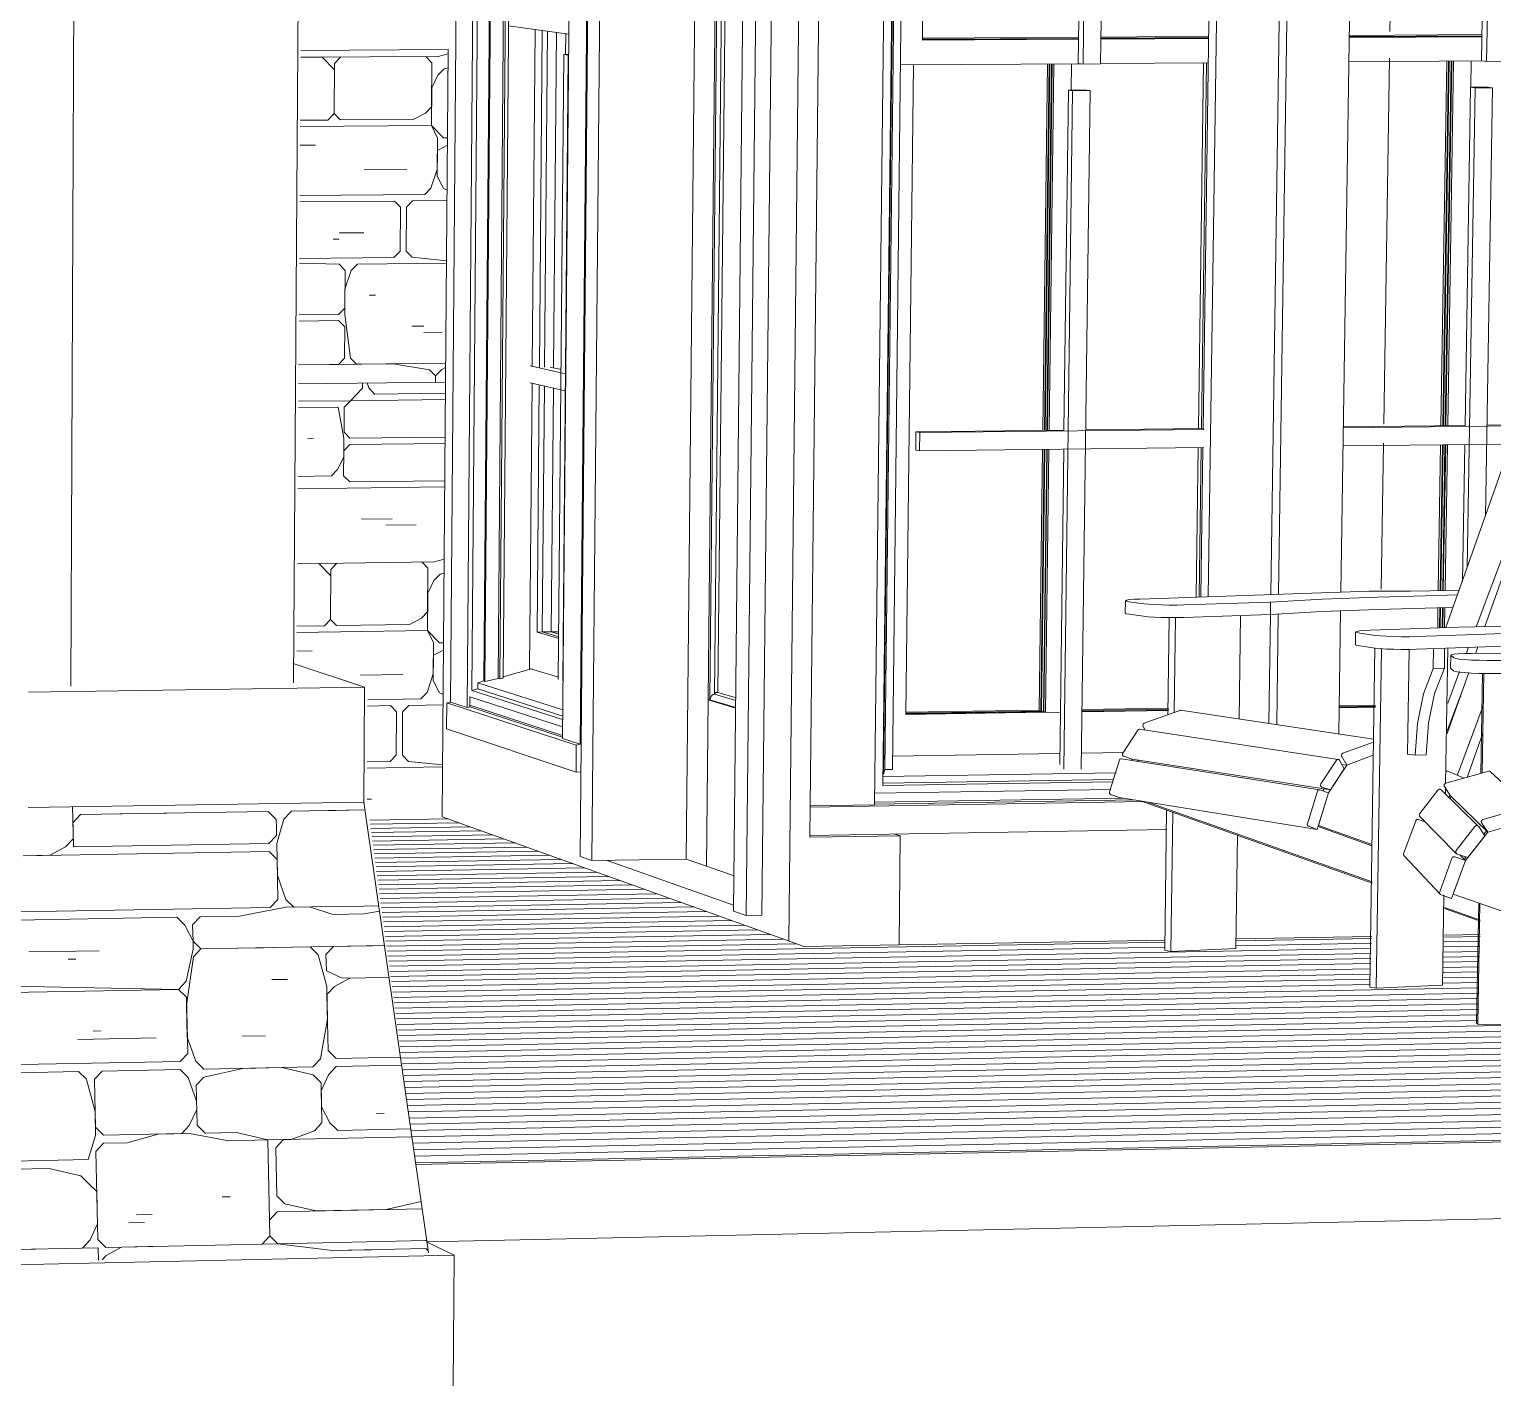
# Model space of a CAD drawing. Header units: inches. Extents: x 205 to 211, y -138 to -29.
# Drawn here: x 208.7882 to 208.9111, y -73.0977 to -72.9838 of the extents above; entities that cross this region are included whole.
import ezdxf

# ---------------------------------------------------------------- set-up
doc = ezdxf.new("R2010")
doc.units = ezdxf.units.IN
doc.header["$MEASUREMENT"] = 0
for name, color, linetype, lineweight in [('A-DOOR', 31, 'Continuous', 13), ('A-DOOR-FRAM', 31, 'Continuous', 9), ('A-FLOR', 192, 'Continuous', 13), ('A-FLOR-PATT', 8, 'Continuous', 13), ('A-GLAZ', 151, 'Continuous', 13), ('A-WALL', 113, 'Continuous', 13), ('A-WALL-PATT', 111, 'Continuous', 13), ('I-FURN', 30, 'Continuous', 9), ('L-SITE-WALL', 31, 'Continuous', 13), ('Q-CASE', 31, 'Continuous', 9), ('S-FNDN', 32, 'Continuous', 13)]:
    doc.layers.add(name, color=color, linetype=linetype, lineweight=lineweight)

# ---------------------------------------------------------------- blocks, each defined once
blk = doc.blocks.new('FP_105-160')
at = {"layer": 'A-WALL-PATT', "lineweight": 9}
for p, q in [((71.89906, -72.98613), (71.91059, -72.98606)), ((71.90086, -72.98612), (71.89906, -72.98613)), ((71.90188, -72.98717), (71.90086, -72.98612)), ((71.90188, -72.98664), (71.90185, -72.99086)), ((71.90188, -72.98664), (71.9024, -72.98611)), ((71.90956, -72.98606), (71.91007, -72.98659)), ((71.91007, -72.98659), (71.91004, -72.99028)), ((71.91059, -72.98606), (71.91143, -72.98583)), ((71.91142, -72.98702), (71.91109, -72.98711)), ((71.91057, -72.98764), (71.91006, -72.9887)), ((71.91109, -72.98711), (71.91057, -72.98764)), ((71.91006, -72.9887), (71.91003, -72.99186)), ((71.90953, -72.99081), (71.91004, -72.99028)), ((71.90133, -72.9914), (71.89902, -72.99141)), ((71.89902, -72.99194), (71.91003, -72.99186)), ((71.90185, -72.99086), (71.90133, -72.9914)), ((71.90185, -72.99086), (71.90236, -72.99139)), ((71.9085, -72.99134), (71.90236, -72.99139)), ((71.90953, -72.99081), (71.9085, -72.99134)), ((71.91003, -72.99186), (71.91104, -72.9929)), ((71.91003, -72.99186), (71.91053, -72.99291)), ((71.91053, -72.99291), (71.91051, -72.99554)), ((71.91104, -72.9929), (71.91137, -72.9929)), ((71.89901, -72.99352), (71.9003, -72.99351)), ((71.91053, -72.99396), (71.91051, -72.99607)), ((71.91137, -72.99352), (71.91053, -72.99396)), ((71.90438, -72.99559), (71.90796, -72.99556)), ((71.91051, -72.99554), (71.90999, -72.99712)), ((71.91051, -72.99607), (71.91101, -72.99711)), ((71.89898, -72.99774), (71.90947, -72.99765)), ((71.90999, -72.99712), (71.90947, -72.99765)), ((71.91101, -72.99711), (71.91134, -72.99728)), ((71.89898, -72.99827), (71.90692, -72.9982)), ((71.90692, -72.9982), (71.90742, -72.99872)), ((71.90742, -72.99872), (71.9074, -73.00241)), ((71.90793, -72.99872), (71.90791, -73.0024)), ((71.90845, -72.99819), (71.90793, -72.99872)), ((71.90845, -72.99819), (71.91133, -72.99816)), ((71.90178, -73.0014), (71.90229, -73.0014)), ((71.90229, -73.00087), (71.90434, -73.00086)), ((71.89894, -73.00301), (71.90688, -73.00294)), ((71.9074, -73.00241), (71.90688, -73.00294)), ((71.90791, -73.0024), (71.90841, -73.00292)), ((71.90841, -73.00292), (71.91129, -73.00323)), ((71.90227, -73.00351), (71.89894, -73.00341)), ((71.90227, -73.00351), (71.90278, -73.00403)), ((71.90276, -73.00718), (71.90278, -73.00403)), ((71.90329, -73.00402), (71.90277, -73.0056)), ((71.90329, -73.00402), (71.90381, -73.00349)), ((71.91129, -73.00342), (71.90381, -73.00349)), ((71.90277, -73.0056), (71.90276, -73.00771)), ((71.90481, -73.00611), (71.90532, -73.00611)), ((71.89891, -73.00775), (71.90224, -73.00771)), ((71.89891, -73.00775), (71.9002, -73.00773)), ((71.90276, -73.00718), (71.90224, -73.00771)), ((71.90276, -73.00771), (71.90324, -73.01138)), ((71.89891, -73.00827), (71.90224, -73.00824)), ((71.90224, -73.00824), (71.90275, -73.00876)), ((71.90273, -73.01139), (71.90275, -73.00876)), ((71.90837, -73.0087), (71.90939, -73.00869)), ((71.90939, -73.00922), (71.91092, -73.0092)), ((71.90273, -73.01139), (71.90222, -73.01192)), ((71.90324, -73.01138), (71.90375, -73.0119)), ((71.89888, -73.01195), (71.90681, -73.01187)), ((71.89888, -73.01195), (71.90222, -73.01192)), ((71.90375, -73.0119), (71.91122, -73.01182)), ((71.90681, -73.01187), (71.90987, -73.01236)), ((71.90987, -73.01236), (71.91038, -73.01288)), ((71.91089, -73.01235), (71.91038, -73.01288)), ((71.91089, -73.01235), (71.91122, -73.01218)), ((71.91038, -73.01288), (71.91037, -73.01341)), ((71.91038, -73.01288), (71.91037, -73.01341)), ((71.91037, -73.01341), (71.91037, -73.01341))]:
    blk.add_line(p, q, dxfattribs=at)
blk = doc.blocks.new('FP_106-160')
at = {"layer": 'A-WALL-PATT', "lineweight": 9}
for p, q in [((71.90425, -73.0139), (71.90322, -73.01496)), ((71.90425, -73.0139), (71.90425, -73.01347)), ((71.90462, -73.01347), (71.90476, -73.01389)), ((71.90476, -73.01389), (71.90526, -73.01441)), ((71.89886, -73.01501), (71.90322, -73.01496)), ((71.9027, -73.01549), (71.90322, -73.01496)), ((71.90322, -73.01496), (71.9112, -73.01487)), ((71.90526, -73.01441), (71.91121, -73.01434)), ((71.89886, -73.01553), (71.90219, -73.01549)), ((71.90219, -73.01549), (71.90268, -73.01811)), ((71.9027, -73.01549), (71.90269, -73.01759)), ((71.90269, -73.01759), (71.90319, -73.01811)), ((71.89962, -73.01815), (71.90013, -73.01814)), ((71.90268, -73.01811), (71.90267, -73.01969)), ((71.90268, -73.01916), (71.90319, -73.01863)), ((71.90319, -73.01811), (71.91118, -73.01801)), ((71.91117, -73.01854), (71.90319, -73.01863)), ((71.90267, -73.01969), (71.90215, -73.02074)), ((71.90268, -73.01916), (71.90266, -73.02126)), ((71.89882, -73.02131), (71.90164, -73.02127)), ((71.90215, -73.02074), (71.90164, -73.02127)), ((71.90317, -73.02178), (71.90266, -73.02126)), ((71.91114, -73.0222), (71.89881, -73.02235)), ((71.91115, -73.02168), (71.90317, -73.02178)), ((71.90417, -73.02491), (71.90672, -73.02488)), ((71.9062, -73.02541), (71.90875, -73.02538)), ((71.89877, -73.02865), (71.91026, -73.02849)), ((71.90057, -73.02862), (71.89877, -73.02865)), ((71.90158, -73.02966), (71.90057, -73.02862)), ((71.90158, -73.02913), (71.9021, -73.0286)), ((71.90924, -73.02851), (71.90974, -73.02902)), ((71.91026, -73.02849), (71.9111, -73.02827)), ((71.90158, -73.02913), (71.90155, -73.03332)), ((71.90974, -73.02902), (71.90971, -73.03268)), ((71.91076, -73.02953), (71.91024, -73.03006)), ((71.91109, -73.02945), (71.91076, -73.02953)), ((71.90973, -73.03112), (71.9097, -73.03425)), ((71.91024, -73.03006), (71.90973, -73.03112)), ((71.90155, -73.03332), (71.90104, -73.03385)), ((71.90155, -73.03332), (71.90206, -73.03384)), ((71.9092, -73.03321), (71.90818, -73.03375)), ((71.9092, -73.03321), (71.90971, -73.03268)), ((71.89873, -73.03441), (71.9097, -73.03425)), ((71.90104, -73.03385), (71.89874, -73.03388)), ((71.90818, -73.03375), (71.90206, -73.03384)), ((71.9097, -73.03425), (71.91071, -73.03528)), ((71.9097, -73.03425), (71.9102, -73.03529)), ((71.89872, -73.03598), (71.90001, -73.03596)), ((71.9102, -73.03529), (71.91018, -73.0379)), ((71.91104, -73.03589), (71.91019, -73.03633)), ((71.91071, -73.03528), (71.91104, -73.03528)), ((71.91019, -73.03633), (71.91018, -73.03842)), ((71.90407, -73.03799), (71.90764, -73.03794)), ((71.91018, -73.0379), (71.90966, -73.03947)), ((71.91018, -73.03842), (71.91068, -73.03946)), ((71.90966, -73.03947), (71.90915, -73.04)), ((71.91068, -73.03946), (71.91101, -73.03962)), ((71.90467, -73.04059), (71.9066, -73.04056)), ((71.90468, -73.04007), (71.90915, -73.04)), ((71.9066, -73.04056), (71.9071, -73.04108)), ((71.9071, -73.04108), (71.90708, -73.04473)), ((71.90761, -73.04107), (71.90759, -73.04472)), ((71.90813, -73.04054), (71.90761, -73.04107)), ((71.90813, -73.04054), (71.911, -73.0405)), ((71.90708, -73.04473), (71.90656, -73.04526)), ((71.90759, -73.04472), (71.90809, -73.04524)), ((71.90464, -73.04529), (71.90656, -73.04526)), ((71.91096, -73.04571), (71.90464, -73.04581)), ((71.90809, -73.04524), (71.91096, -73.04552)), ((71.90462, -73.04842), (71.90501, -73.04841))]:
    blk.add_line(p, q, dxfattribs=at)
blk = doc.blocks.new('FP_115-160')
at = {"layer": 'A-WALL-PATT', "lineweight": 9}
for p, q in [((71.87994, -73.05107), (71.8799, -73.04904)), ((71.89632, -73.04945), (71.88057, -73.04971)), ((71.88121, -73.04902), (71.88121, -73.04902)), ((71.8878, -73.04959), (71.88386, -73.04965)), ((71.89699, -73.05011), (71.89632, -73.04945)), ((71.89829, -73.04942), (71.89765, -73.0501)), ((71.90444, -73.04932), (71.89829, -73.04942)), ((71.90417, -73.04932), (71.9009, -73.04938)), ((71.87993, -73.05039), (71.88057, -73.04971)), ((71.87993, -73.05039), (71.87994, -73.05107)), ((71.89701, -73.05078), (71.89699, -73.05011)), ((71.89701, -73.05078), (71.89702, -73.05146)), ((71.89704, -73.05213), (71.89765, -73.0501)), ((71.87996, -73.05174), (71.87931, -73.05242)), ((71.87997, -73.05241), (71.87994, -73.05107)), ((71.87994, -73.05107), (71.87996, -73.05174)), ((71.89638, -73.05214), (71.87997, -73.05241)), ((71.89702, -73.05146), (71.89638, -73.05214)), ((71.8971, -73.05482), (71.89704, -73.05213)), ((71.8964, -73.05281), (71.87576, -73.05316)), ((71.87801, -73.05312), (71.87576, -73.05316)), ((71.87931, -73.05242), (71.87801, -73.05312)), ((71.89707, -73.05347), (71.8964, -73.05281)), ((71.89714, -73.05683), (71.89707, -73.05347)), ((71.8978, -73.05682), (71.8971, -73.05482)), ((71.89714, -73.05683), (71.8965, -73.05751)), ((71.89847, -73.05748), (71.8978, -73.05682)), ((71.8965, -73.05751), (71.8753, -73.05788)), ((71.88998, -73.05897), (71.89062, -73.05829)), ((71.89062, -73.05829), (71.8939, -73.05823)), ((71.8939, -73.05823), (71.89781, -73.05749)), ((71.89781, -73.05749), (71.90435, -73.05738)), ((71.89978, -73.05746), (71.89847, -73.05748)), ((71.90175, -73.05809), (71.89978, -73.05746)), ((71.90437, -73.05805), (71.90175, -73.05809)), ((71.9056, -73.05736), (71.90435, -73.05738)), ((71.90566, -73.0578), (71.90437, -73.05805)), ((71.88865, -73.05832), (71.87523, -73.05856)), ((71.87616, -73.05854), (71.87523, -73.05856)), ((71.88932, -73.05899), (71.88865, -73.05832)), ((71.89001, -73.06032), (71.88932, -73.05899)), ((71.88999, -73.05965), (71.88998, -73.05897)), ((71.88999, -73.05965), (71.89001, -73.06032)), ((71.89001, -73.06032), (71.89068, -73.06098)), ((71.89003, -73.06099), (71.89001, -73.06032)), ((71.89068, -73.06098), (71.90608, -73.0607)), ((71.90181, -73.06078), (71.90608, -73.0607)), ((71.90508, -73.06072), (71.90312, -73.06076)), ((71.88214, -73.06113), (71.87622, -73.06124)), ((71.88018, -73.06184), (71.87953, -73.06185)), ((71.88943, -73.0637), (71.89003, -73.06099)), ((71.88947, -73.06571), (71.89004, -73.06166)), ((71.89068, -73.06098), (71.89004, -73.06166)), ((71.89985, -73.06082), (71.89068, -73.06098)), ((71.89592, -73.06089), (71.89396, -73.06092)), ((71.90052, -73.06148), (71.89985, -73.06082)), ((71.90124, -73.06415), (71.90052, -73.06148)), ((71.90117, -73.06146), (71.90181, -73.06078)), ((71.90121, -73.06281), (71.90117, -73.06146)), ((71.90253, -73.06345), (71.90121, -73.06281)), ((71.88879, -73.06438), (71.87463, -73.06464)), ((71.87468, -73.06412), (71.88879, -73.06438)), ((71.88943, -73.06369), (71.88879, -73.06438)), ((71.88879, -73.06438), (71.88946, -73.06504)), ((71.89795, -73.06354), (71.89664, -73.06356)), ((71.9013, -73.06684), (71.90124, -73.06415)), ((71.90125, -73.06482), (71.90189, -73.06414)), ((71.90318, -73.06344), (71.90189, -73.06414)), ((71.90646, -73.06338), (71.90253, -73.06345)), ((71.90579, -73.06339), (71.90318, -73.06344)), ((71.88946, -73.06504), (71.88957, -73.06975)), ((71.90136, -73.06952), (71.90125, -73.06482)), ((71.88953, -73.0684), (71.88947, -73.06571)), ((71.90072, -73.07021), (71.9013, -73.06684)), ((71.88229, -73.06787), (71.88164, -73.06788)), ((71.88691, -73.06845), (71.88033, -73.06858)), ((71.89024, -73.07041), (71.88953, -73.0684)), ((71.89609, -73.06828), (71.89413, -73.06832)), ((71.88892, -73.07043), (71.87403, -73.07072)), ((71.88957, -73.06975), (71.88892, -73.07043)), ((71.89091, -73.07107), (71.89024, -73.07041)), ((71.90072, -73.07021), (71.90008, -73.07089)), ((71.90203, -73.07018), (71.90136, -73.06952)), ((71.90742, -73.07008), (71.90203, -73.07018)), ((71.8804, -73.07127), (71.87396, -73.0714)), ((71.8804, -73.07127), (71.88107, -73.07193)), ((71.88237, -73.07124), (71.88173, -73.07192)), ((71.88894, -73.07111), (71.88237, -73.07124)), ((71.88961, -73.07177), (71.88894, -73.07111)), ((71.89031, -73.07377), (71.88961, -73.07177)), ((71.89092, -73.07174), (71.89028, -73.07243)), ((71.89091, -73.07107), (71.90008, -73.07089)), ((71.89419, -73.07101), (71.89092, -73.07174)), ((71.89746, -73.07094), (71.89419, -73.07101)), ((71.90009, -73.07156), (71.89746, -73.07094)), ((71.90076, -73.07222), (71.90009, -73.07156)), ((71.90078, -73.07289), (71.9014, -73.07154)), ((71.9014, -73.07154), (71.90204, -73.07085)), ((71.90752, -73.07075), (71.90204, -73.07085)), ((71.88179, -73.07462), (71.88107, -73.07194)), ((71.88173, -73.07192), (71.88182, -73.07596)), ((71.89028, -73.07243), (71.89036, -73.07579)), ((71.90084, -73.07558), (71.90076, -73.07222)), ((71.90081, -73.07424), (71.90078, -73.07289)), ((71.89033, -73.07445), (71.89031, -73.07377)), ((71.90149, -73.07557), (71.90081, -73.07424)), ((71.88183, -73.07664), (71.88179, -73.07462)), ((71.8897, -73.0758), (71.89033, -73.07445)), ((71.90605, -73.0748), (71.9054, -73.07482)), ((71.88122, -73.07867), (71.88183, -73.07664)), ((71.88249, -73.07662), (71.88182, -73.07596)), ((71.88249, -73.07662), (71.88906, -73.07649)), ((71.88709, -73.07653), (71.88448, -73.07726)), ((71.88972, -73.07648), (71.88709, -73.07653)), ((71.8897, -73.0758), (71.88906, -73.07649)), ((71.89301, -73.07708), (71.88972, -73.07648)), ((71.89103, -73.07645), (71.89036, -73.07579)), ((71.89103, -73.07645), (71.89365, -73.0764)), ((71.89365, -73.0764), (71.89629, -73.07702)), ((71.89825, -73.07698), (71.9002, -73.07626)), ((71.90084, -73.07558), (71.9002, -73.07626)), ((71.90216, -73.07622), (71.90149, -73.07557)), ((71.90829, -73.0761), (71.90216, -73.07622)), ((71.87525, -73.07677), (71.87343, -73.07681)), ((71.8825, -73.0773), (71.88186, -73.07798)), ((71.88448, -73.07726), (71.8825, -73.0773)), ((71.89629, -73.07702), (71.89301, -73.07708)), ((71.89629, -73.07702), (71.89825, -73.07698)), ((71.89647, -73.08508), (71.89629, -73.07702)), ((71.8976, -73.07699), (71.89696, -73.07767)), ((71.89696, -73.07767), (71.89705, -73.08171)), ((71.90838, -73.07677), (71.8976, -73.07699)), ((71.89825, -73.07698), (71.8976, -73.07699)), ((71.88122, -73.07867), (71.87323, -73.07884)), ((71.88203, -73.08539), (71.88186, -73.07798)), ((71.87316, -73.07951), (71.87794, -73.07941)), ((71.87794, -73.07941), (71.88059, -73.08003)), ((71.88126, -73.08069), (71.88059, -73.08003)), ((71.88194, -73.08135), (71.88126, -73.08069)), ((71.88197, -73.0827), (71.88194, -73.08135)), ((71.89312, -73.08179), (71.89246, -73.0818)), ((71.89772, -73.08237), (71.89705, -73.08171)), ((71.90925, -73.08279), (71.89708, -73.08305)), ((71.90035, -73.08298), (71.89772, -73.08237)), ((71.90623, -73.08286), (71.90035, -73.08298)), ((71.90916, -73.08219), (71.90623, -73.08286)), ((71.88137, -73.08541), (71.882, -73.08405)), ((71.88594, -73.08396), (71.88463, -73.08399)), ((71.88658, -73.08327), (71.88527, -73.0833)), ((71.89644, -73.08374), (71.89708, -73.08305)), ((71.89644, -73.08374), (71.89647, -73.08508)), ((71.89647, -73.08508), (71.89583, -73.08577)), ((71.89714, -73.08574), (71.89647, -73.08508)), ((71.87678, -73.08618), (71.87249, -73.08628)), ((71.87252, -73.08598), (71.87282, -73.08627)), ((71.87282, -73.08627), (71.88204, -73.08607)), ((71.88137, -73.08541), (71.88073, -73.0861)), ((71.8827, -73.08605), (71.88203, -73.08539)), ((71.88204, -73.08607), (71.88207, -73.0871)), ((71.8827, -73.08605), (71.89583, -73.08577)), ((71.88402, -73.08602), (71.88272, -73.08673)), ((71.8873, -73.08595), (71.88402, -73.08602)), ((71.89714, -73.08574), (71.89583, -73.08577)), ((71.89714, -73.08574), (71.90956, -73.08547)), ((71.90173, -73.08631), (71.89714, -73.08574)), ((71.90173, -73.08631), (71.90696, -73.0862)), ((71.905, -73.08624), (71.90173, -73.08631)), ((71.90957, -73.08614), (71.90696, -73.0862)), ((71.90962, -73.0854), (71.90956, -73.08547)), ((71.90975, -73.08632), (71.90957, -73.08614)), ((71.88238, -73.08709), (71.88272, -73.08673))]:
    blk.add_line(p, q, dxfattribs=at)
blk = doc.blocks.new('FP_119-160')
at = {"layer": 'A-FLOR-PATT', "lineweight": 9}
for p, q in [((71.90485, -73.05018), (71.91144, -73.05007)), ((71.9049, -73.05052), (71.91236, -73.0504)), ((71.90494, -73.05087), (71.91329, -73.05073)), ((71.90499, -73.05122), (71.91422, -73.05107)), ((71.90504, -73.05157), (71.91516, -73.0514)), ((71.90509, -73.05193), (71.91611, -73.05174)), ((71.90513, -73.05228), (71.91706, -73.05208)), ((71.90518, -73.05264), (71.91801, -73.05243)), ((71.90523, -73.053), (71.91897, -73.05277)), ((71.90528, -73.05337), (71.91994, -73.05312)), ((71.90533, -73.05373), (71.92092, -73.05347)), ((71.90538, -73.0541), (71.9219, -73.05382)), ((71.90543, -73.05447), (71.92288, -73.05417)), ((71.90548, -73.05484), (71.92387, -73.05453)), ((71.90553, -73.05522), (71.92487, -73.05489)), ((71.90558, -73.0556), (71.92588, -73.05525)), ((71.90563, -73.05598), (71.92689, -73.05561)), ((71.90568, -73.05636), (71.92791, -73.05598)), ((71.90573, -73.05675), (71.92893, -73.05635)), ((71.90578, -73.05714), (71.92997, -73.05672)), ((71.90584, -73.05753), (71.931, -73.05709)), ((71.90589, -73.05792), (71.93205, -73.05746)), ((71.90594, -73.05832), (71.9331, -73.05784)), ((71.906, -73.05872), (71.93416, -73.05822)), ((71.90605, -73.05912), (71.93523, -73.0586)), ((71.9061, -73.05952), (71.9363, -73.05899)), ((71.90616, -73.05993), (71.93738, -73.05937)), ((71.90621, -73.06034), (71.93847, -73.05976)), ((71.90627, -73.06076), (71.93956, -73.06016)), ((71.90633, -73.06117), (71.94066, -73.06055)), ((71.90638, -73.06159), (71.97163, -73.06041)), ((71.97759, -73.06072), (71.98895, -73.06051)), ((71.9776, -73.0603), (71.98897, -73.0601)), ((71.99506, -73.0604), (71.99806, -73.06035)), ((71.99508, -73.05999), (71.99808, -73.05993)), ((71.90644, -73.06201), (71.97162, -73.06083)), ((71.9065, -73.06244), (71.98894, -73.06094)), ((71.90655, -73.06287), (71.98893, -73.06136)), ((71.90661, -73.0633), (71.98891, -73.06179)), ((71.99502, -73.06167), (71.99802, -73.06162)), ((71.99503, -73.06125), (71.99803, -73.06119)), ((71.99505, -73.06082), (71.99805, -73.06077)), ((71.90667, -73.06373), (71.9889, -73.06222)), ((71.90673, -73.06417), (71.98888, -73.06265)), ((71.90679, -73.06461), (71.98887, -73.06309)), ((71.99497, -73.06297), (71.99797, -73.06292)), ((71.99499, -73.06254), (71.99799, -73.06248)), ((71.995, -73.0621), (71.998, -73.06205)), ((71.90685, -73.06505), (71.98885, -73.06353)), ((71.90691, -73.0655), (71.98884, -73.06397)), ((71.90697, -73.06595), (71.99792, -73.06424)), ((71.99494, -73.06385), (71.99794, -73.0638)), ((71.99496, -73.06341), (71.99795, -73.06336)), ((71.90703, -73.0664), (71.99791, -73.06469)), ((71.90709, -73.06686), (71.99789, -73.06514)), ((71.90715, -73.06732), (71.99787, -73.0656)), ((71.90721, -73.06779), (71.99786, -73.06606)), ((71.90728, -73.06825), (71.99784, -73.06652)), ((71.90734, -73.06872), (71.99782, -73.06699)), ((71.9074, -73.0692), (72.00125, -73.06739)), ((71.90747, -73.06967), (72.00123, -73.06786)), ((71.90753, -73.07016), (72.00121, -73.06834)), ((71.9076, -73.07064), (72.0012, -73.06882)), ((71.90766, -73.07113), (72.00118, -73.0693)), ((71.90773, -73.07162), (72.00116, -73.06979)), ((71.90779, -73.07212), (72.00114, -73.07028)), ((71.90793, -73.07312), (72.03667, -73.07057)), ((71.90786, -73.07262), (72.00112, -73.07077)), ((71.908, -73.07363), (72.03801, -73.07104)), ((71.90806, -73.07414), (72.06425, -73.07102)), ((71.90813, -73.07466), (72.06591, -73.07149)), ((71.9082, -73.07518), (72.06758, -73.07196)), ((71.90827, -73.0757), (72.06926, -73.07244)), ((71.90834, -73.07623), (72.07096, -73.07292)), ((71.90842, -73.07676), (72.07267, -73.07341)), ((71.90849, -73.0773), (72.07439, -73.0739)), ((71.90856, -73.07784), (72.07613, -73.07439)), ((71.90863, -73.07838), (72.07787, -73.07489)), ((71.90871, -73.07893), (72.07964, -73.07539))]:
    blk.add_line(p, q, dxfattribs=at)

msp = doc.modelspace()

# ---------------------------------------------------------------- linework, layer by layer
at = {"layer": 'A-DOOR', "lineweight": 9}
for p, q in [((208.84449, -72.93611), (208.84333, -73.05344)), ((208.84504, -73.05403), (208.84623, -72.93612)), ((208.84606, -72.96573), (208.84531, -73.04006)), ((208.84645, -72.96623), (208.84571, -73.0396)), ((208.846, -73.03945), (208.84674, -72.9664)), ((208.84543, -73.03978), (208.84531, -73.04006)), ((208.84574, -73.03954), (208.84571, -73.0396)), ((208.84571, -73.0396), (208.84751, -73.04014)), ((208.846, -73.03945), (208.84585, -73.03946)), ((208.84752, -73.0399), (208.846, -73.03945)), ((208.84518, -73.04006), (208.84504, -73.05403)), ((208.8475, -73.04076), (208.84518, -73.04006)), ((208.84518, -73.04006), (208.84531, -73.04006)), ((208.84531, -73.04006), (208.8475, -73.04072)), ((208.84333, -73.05344), (208.84504, -73.05403)), ((208.84504, -73.05403), (208.84736, -73.05484))]:
    msp.add_line(p, q, dxfattribs=at)
for points in [[(208.84571, -73.0396, 0), (208.84566, -73.03961, 0), (208.8456, -73.03962, 0), (208.84555, -73.03965, 0), (208.8455, -73.03969, 0), (208.84546, -73.03973, 0), (208.84543, -73.03978, 0)], [(208.84585, -73.03946, 0), (208.84583, -73.03947, 0), (208.84581, -73.03947, 0), (208.84579, -73.03949, 0), (208.84577, -73.0395, 0), (208.84575, -73.03952, 0), (208.84574, -73.03954, 0)]]:
    msp.add_polyline3d(points, dxfattribs=at)
at = {"layer": 'A-DOOR-FRAM'}
for p, q in [((208.83548, -72.93609), (208.83443, -73.05322)), ((208.83649, -72.9361), (208.83542, -73.05357)), ((208.84729, -73.0578), (208.84854, -72.93619)), ((208.84837, -73.05818), (208.84963, -72.9362)), ((208.85097, -72.9362), (208.84969, -73.05816)), ((208.90242, -72.98397), (208.9028, -72.95964)), ((208.90191, -73.01692), (208.90239, -72.9862)), ((208.90169, -73.03079), (208.90188, -73.01853)), ((208.83542, -73.05357), (208.83443, -73.05322)), ((208.84333, -73.05344), (208.83542, -73.05357)), ((208.84837, -73.05818), (208.84729, -73.0578)), ((208.84969, -73.05816), (208.84837, -73.05818))]:
    msp.add_line(p, q, dxfattribs=at)
at = {"layer": 'A-FLOR'}
for p, q in [((208.85324, -73.06079), (208.82284, -73.04989)), ((208.88355, -73.06024), (208.85324, -73.06079)), ((208.90089, -73.05993), (208.88952, -73.06014)), ((208.90999, -73.05977), (208.90699, -73.05982)), ((208.82064, -73.07907), (208.99197, -73.07551))]:
    msp.add_line(p, q, dxfattribs=at)
at = {"layer": 'A-GLAZ', "lineweight": 9}
for p, q in [((208.82354, -73.04026), (208.82437, -72.93601)), ((208.82493, -73.04071), (208.82577, -72.93602)), ((208.83389, -72.93608), (208.83294, -73.04332)), ((208.83539, -72.93609), (208.83442, -73.0438)), ((208.85915, -73.04889), (208.86043, -72.93622)), ((208.8938, -72.93625), (208.89241, -73.03123)), ((208.89307, -73.03121), (208.89446, -72.93625)), ((208.88753, -72.96006), (208.88673, -73.01737)), ((208.88717, -73.0314), (208.88817, -72.96007)), ((208.89938, -72.96003), (208.8983, -73.03103)), ((208.83064, -72.98379), (208.8304, -73.01206)), ((208.83101, -73.0122), (208.83125, -72.98387)), ((208.83143, -73.01215), (208.83168, -72.98393)), ((208.83168, -72.98393), (208.83143, -73.01215)), ((208.83168, -72.98393), (208.83143, -73.01215)), ((208.8322, -73.01221), (208.83245, -72.98403)), ((208.83322, -72.98413), (208.8332, -72.98589)), ((208.86317, -72.98453), (208.87629, -72.98444)), ((208.87628, -72.98454), (208.86317, -72.98462)), ((208.86317, -72.98462), (208.87628, -72.98454)), ((208.87628, -72.98457), (208.86317, -72.98465)), ((208.8872, -72.98447), (208.87817, -72.98452)), ((208.87817, -72.98452), (208.8872, -72.98447)), ((208.8872, -72.9845), (208.87817, -72.98456)), ((208.87817, -72.98459), (208.88719, -72.98453)), ((208.88719, -72.98453), (208.87817, -72.98459)), ((208.87818, -72.98443), (208.8872, -72.98437)), ((208.91014, -72.98435), (208.89901, -72.98442)), ((208.89901, -72.98445), (208.91014, -72.98438)), ((208.91014, -72.98438), (208.89901, -72.98445)), ((208.89902, -72.98429), (208.91015, -72.98422)), ((208.91015, -72.98432), (208.89902, -72.98439)), ((208.89902, -72.98439), (208.91015, -72.98432)), ((208.86317, -72.98468), (208.87628, -72.9846)), ((208.87628, -72.9846), (208.86317, -72.98468)), ((208.86177, -73.0413), (208.86241, -72.98676)), ((208.88634, -73.01729), (208.88677, -72.9866)), ((208.88702, -72.9866), (208.88659, -73.01729)), ((208.83039, -73.01348), (208.83018, -73.03743)), ((208.83082, -73.03438), (208.83099, -73.01362)), ((208.83124, -73.03437), (208.83142, -73.01372)), ((208.83142, -73.01372), (208.83124, -73.03437)), ((208.83142, -73.01372), (208.83124, -73.03437)), ((208.832, -73.03436), (208.83218, -73.01389)), ((208.88614, -73.03143), (208.88632, -73.0189)), ((208.88657, -73.0189), (208.8864, -73.03143)), ((208.88671, -73.0189), (208.88653, -73.03142)), ((208.89239, -73.03289), (208.89225, -73.04204)), ((208.89291, -73.04214), (208.89304, -73.03285)), ((208.89828, -73.0326), (208.89812, -73.04289)), ((208.83124, -73.03437), (208.83082, -73.03438)), ((208.83263, -73.03492), (208.83082, -73.03438)), ((208.83264, -73.03435), (208.83124, -73.03437)), ((208.832, -73.03436), (208.83124, -73.03437)), ((208.83263, -73.03479), (208.83124, -73.03437)), ((208.83124, -73.03437), (208.83263, -73.03479)), ((208.83124, -73.03437), (208.83263, -73.03479)), ((208.83263, -73.03455), (208.832, -73.03436)), ((208.83018, -73.03743), (208.8326, -73.03818)), ((208.82516, -73.03982), (208.83295, -73.04233)), ((208.82516, -73.04067), (208.82516, -73.03982)), ((208.82321, -73.04251), (208.82323, -73.04032)), ((208.82323, -73.04032), (208.82354, -73.04026)), ((208.82323, -73.04032), (208.8341, -73.04387)), ((208.82493, -73.04071), (208.82354, -73.04026)), ((208.82516, -73.04067), (208.82493, -73.04071)), ((208.83294, -73.0432), (208.82516, -73.04067)), ((208.86177, -73.04112), (208.87298, -73.04095)), ((208.87317, -73.04102), (208.86177, -73.04119)), ((208.87337, -73.04109), (208.86177, -73.04126)), ((208.86177, -73.04126), (208.87337, -73.04109)), ((208.86177, -73.04126), (208.87337, -73.04109)), ((208.88384, -73.04086), (208.87657, -73.04097)), ((208.88384, -73.04093), (208.87657, -73.04104)), ((208.87657, -73.04104), (208.88384, -73.04093)), ((208.87657, -73.04104), (208.88384, -73.04093)), ((208.88384, -73.04097), (208.87657, -73.04108)), ((208.87658, -73.04089), (208.88384, -73.04078)), ((208.90121, -73.04067), (208.89816, -73.04071)), ((208.89816, -73.04071), (208.90121, -73.04067)), ((208.89816, -73.04071), (208.90121, -73.04067)), ((208.90121, -73.0407), (208.89816, -73.04075)), ((208.89817, -73.04057), (208.90121, -73.04052)), ((208.90121, -73.04059), (208.89817, -73.04064)), ((208.87351, -73.04112), (208.86177, -73.0413)), ((208.83408, -73.04614), (208.82321, -73.04251)), ((208.83442, -73.0438), (208.83294, -73.04332)), ((208.8341, -73.04387), (208.83408, -73.04614)), ((208.83442, -73.0438), (208.8341, -73.04387)), ((208.86066, -73.04479), (208.8747, -73.04457)), ((208.87653, -73.04454), (208.88006, -73.04449)), ((208.83408, -73.04614), (208.83449, -73.04613)), ((208.88104, -73.04847), (208.85915, -73.04882)), ((208.85916, -73.04791), (208.87898, -73.04759)), ((208.85373, -73.04907), (208.88177, -73.04862)), ((208.85915, -73.04889), (208.85373, -73.04898)), ((208.88369, -73.05096), (208.8537, -73.05146))]:
    msp.add_line(p, q, dxfattribs=at)
at = {"layer": 'A-GLAZ'}
for p, q in [((208.82534, -73.03929), (208.82618, -72.93602)), ((208.82719, -72.93602), (208.82635, -73.03849)), ((208.82643, -73.03852), (208.82728, -72.93602)), ((208.86111, -72.93622), (208.85984, -73.04726)), ((208.86117, -72.93622), (208.8599, -73.04632)), ((208.86191, -72.93622), (208.86064, -73.04592)), ((208.86128, -72.93622), (208.86071, -72.98641)), ((208.86317, -72.9847), (208.86374, -72.93622)), ((208.8773, -72.93624), (208.87665, -72.9867)), ((208.87813, -72.98669), (208.8788, -72.93624)), ((208.91135, -72.93627), (208.91054, -72.98647)), ((208.82753, -73.03827), (208.82819, -72.95876)), ((208.82768, -73.03832), (208.82834, -72.95877)), ((208.82861, -72.95879), (208.82795, -73.03824)), ((208.9101, -72.98642), (208.91053, -72.96)), ((208.87625, -72.98665), (208.87659, -72.9601)), ((208.82841, -72.9835), (208.83347, -72.98418)), ((208.88719, -72.98453), (208.87817, -72.98459)), ((208.88719, -72.98454), (208.87817, -72.9846)), ((208.91014, -72.98438), (208.89901, -72.98445)), ((208.91014, -72.9844), (208.89901, -72.98447)), ((208.87628, -72.9846), (208.86317, -72.98468)), ((208.87628, -72.98462), (208.86317, -72.9847)), ((208.83306, -72.9859), (208.83259, -73.03837)), ((208.83296, -73.03848), (208.83342, -72.98595)), ((208.83347, -72.98589), (208.83306, -72.9859)), ((208.83342, -72.98595), (208.83306, -72.9859)), ((208.86071, -72.98642), (208.86002, -73.04593)), ((208.86132, -72.98677), (208.87646, -72.98667)), ((208.87328, -73.01744), (208.87367, -72.98669)), ((208.87382, -72.98668), (208.87342, -73.01744)), ((208.87347, -73.01744), (208.87387, -72.98668)), ((208.87401, -72.98668), (208.87362, -73.01744)), ((208.87367, -73.01744), (208.87406, -72.98668)), ((208.87421, -72.98668), (208.87381, -73.01744)), ((208.87566, -72.98889), (208.87569, -72.98667)), ((208.87625, -72.98665), (208.87665, -72.9867)), ((208.87665, -72.9867), (208.87813, -72.98669)), ((208.87814, -72.98666), (208.88716, -72.9866)), ((208.89898, -72.98652), (208.91034, -72.98644)), ((208.9067, -73.01706), (208.90719, -72.98646)), ((208.90735, -72.98646), (208.90686, -73.01706)), ((208.90691, -73.01706), (208.9074, -72.98646)), ((208.90756, -72.98646), (208.90707, -73.01705)), ((208.90712, -73.01705), (208.90761, -72.98646)), ((208.90777, -72.98646), (208.90728, -73.01705)), ((208.9092, -72.98865), (208.90924, -72.98645)), ((208.9101, -72.98642), (208.91054, -72.98647)), ((208.91054, -72.98647), (208.91201, -72.98646)), ((208.87576, -72.98894), (208.87503, -73.0459)), ((208.87505, -73.01742), (208.87542, -72.98889)), ((208.87542, -72.98889), (208.8769, -72.98888)), ((208.87542, -72.98889), (208.87576, -72.98894)), ((208.87725, -72.98893), (208.87576, -72.98894)), ((208.8765, -73.04588), (208.87725, -72.98893)), ((208.87725, -72.98893), (208.8769, -72.98888)), ((208.90873, -73.01704), (208.90919, -72.98865)), ((208.90957, -72.9887), (208.90891, -73.02903)), ((208.90919, -72.98865), (208.91066, -72.98864)), ((208.90919, -72.98865), (208.90957, -72.9887)), ((208.91104, -72.98869), (208.90957, -72.9887)), ((208.91045, -73.02468), (208.91104, -72.98869)), ((208.91104, -72.98869), (208.91066, -72.98864)), ((208.83319, -73.01269), (208.83023, -73.01202)), ((208.83192, -73.01215), (208.83283, -73.01235)), ((208.83022, -73.01345), (208.83317, -73.01413)), ((208.8626, -73.0191), (208.86262, -73.01757)), ((208.86262, -73.01757), (208.87505, -73.01742)), ((208.86295, -73.01764), (208.86262, -73.01757)), ((208.86295, -73.01764), (208.86293, -73.01918)), ((208.88681, -73.01737), (208.86295, -73.01764)), ((208.87688, -73.0174), (208.88673, -73.01729)), ((208.91313, -73.01706), (208.89851, -73.01723)), ((208.89852, -73.01715), (208.90873, -73.01704)), ((208.91058, -73.01702), (208.91316, -73.01699)), ((208.86293, -73.01918), (208.88679, -73.0189)), ((208.89849, -73.01876), (208.91247, -73.0186)), ((208.90648, -73.03088), (208.90667, -73.01866)), ((208.90683, -73.01866), (208.90664, -73.03088)), ((208.90669, -73.03088), (208.90688, -73.01866)), ((208.90704, -73.01866), (208.90685, -73.03088)), ((208.9069, -73.03088), (208.9071, -73.01866)), ((208.90726, -73.01865), (208.90706, -73.03087)), ((208.90852, -73.03015), (208.90871, -73.01864)), ((208.8626, -73.0191), (208.86293, -73.01918)), ((208.87298, -73.04098), (208.87326, -73.01905)), ((208.8734, -73.01905), (208.87312, -73.04102)), ((208.87317, -73.04103), (208.87345, -73.01905)), ((208.8736, -73.01905), (208.87332, -73.04107)), ((208.87337, -73.04109), (208.87365, -73.01905)), ((208.87379, -73.01905), (208.87351, -73.04113)), ((208.87469, -73.04549), (208.87503, -73.01904)), ((208.90643, -73.034), (208.90645, -73.03232)), ((208.90661, -73.03232), (208.90659, -73.03399)), ((208.90664, -73.03399), (208.90667, -73.03232)), ((208.90683, -73.03232), (208.9068, -73.03399)), ((208.90685, -73.03399), (208.90688, -73.03232)), ((208.90704, -73.03232), (208.90701, -73.03398)), ((208.82583, -73.03864), (208.82635, -73.03849)), ((208.82583, -73.03915), (208.82583, -73.03864)), ((208.83296, -73.04091), (208.82583, -73.03864)), ((208.82635, -73.03849), (208.82643, -73.03852)), ((208.82643, -73.03852), (208.82753, -73.03827)), ((208.82753, -73.03827), (208.82768, -73.03832)), ((208.82768, -73.03832), (208.82795, -73.03824)), ((208.82795, -73.03815), (208.83034, -73.03748)), ((208.82534, -73.03929), (208.82583, -73.03915)), ((208.83295, -73.04173), (208.82534, -73.03929)), ((208.83296, -73.04143), (208.82583, -73.03915)), ((208.90837, -73.03983), (208.90837, -73.03978)), ((208.82516, -73.04053), (208.83294, -73.04306)), ((208.87312, -73.04102), (208.87298, -73.04098)), ((208.87312, -73.04102), (208.87317, -73.04102)), ((208.87332, -73.04107), (208.87317, -73.04103)), ((208.87332, -73.04107), (208.87337, -73.04107)), ((208.8735, -73.04112), (208.87337, -73.04109)), ((208.87351, -73.04113), (208.87475, -73.04111)), ((208.8599, -73.04632), (208.86002, -73.04593)), ((208.86002, -73.04593), (208.86064, -73.04592)), ((208.87942, -73.04621), (208.85984, -73.04652)), ((208.85984, -73.04632), (208.8599, -73.04632)), ((208.87924, -73.04676), (208.85984, -73.04707)), ((208.87918, -73.04695), (208.85984, -73.04726)), ((208.85915, -73.04867), (208.88019, -73.04833))]:
    msp.add_line(p, q, dxfattribs=at)
at = {"layer": 'A-WALL'}
for p, q in [((208.85195, -73.06033), (208.85328, -72.93622)), ((208.8537, -73.05161), (208.85496, -72.93622)), ((208.81097, -72.98555), (208.82334, -72.98547)), ((208.82334, -72.98547), (208.82312, -73.0134)), ((208.81633, -73.03901), (208.8104, -73.03706)), ((208.78812, -73.03942), (208.81633, -73.03901)), ((208.81626, -73.04865), (208.81633, -73.03901)), ((208.81626, -73.04865), (208.78807, -73.04911)), ((208.78807, -73.04911), (208.81626, -73.04865)), ((208.82169, -73.08649), (208.81626, -73.04865)), ((208.86131, -73.05148), (208.8537, -73.05161)), ((208.86086, -73.05134), (208.86131, -73.05148)), ((208.86131, -73.05148), (208.8612, -73.06065)), ((208.8473, -73.05731), (208.83669, -73.05355))]:
    msp.add_line(p, q, dxfattribs=at)
at = {"layer": 'I-FURN'}
for p, q in [((208.90967, -73.03393), (208.92057, -73.00479)), ((208.92072, -73.00473), (208.9104, -73.03391)), ((208.9168, -73.00656), (208.90712, -73.03399)), ((208.90068, -73.03096), (208.88144, -73.03161)), ((208.88019, -73.03279), (208.88021, -73.03175)), ((208.88053, -73.03184), (208.88176, -73.03201)), ((208.88511, -73.0321), (208.89239, -73.03186)), ((208.89238, -73.0329), (208.89239, -73.03186)), ((208.88174, -73.03305), (208.88052, -73.03288)), ((208.88378, -73.04132), (208.88389, -73.03316)), ((208.88431, -73.04112), (208.88442, -73.03316)), ((208.89238, -73.0329), (208.8851, -73.03315)), ((208.88975, -73.04169), (208.88988, -73.03299)), ((208.89953, -73.03545), (208.89954, -73.03438)), ((208.8999, -73.03448), (208.9012, -73.03466)), ((208.90819, -73.03397), (208.90078, -73.03423)), ((208.90468, -73.03476), (208.92442, -73.03407)), ((208.90118, -73.03573), (208.89989, -73.03555)), ((208.90116, -73.03572), (208.90072, -73.06419)), ((208.90171, -73.03578), (208.90127, -73.06429)), ((208.90403, -73.03584), (208.90389, -73.04464)), ((208.9244, -73.03513), (208.90466, -73.03583)), ((208.90606, -73.03744), (208.90608, -73.03578)), ((208.90701, -73.03575), (208.90699, -73.03741)), ((208.90709, -73.0471), (208.90728, -73.03574)), ((208.90884, -73.03615), (208.90902, -73.03566)), ((208.9098, -73.03563), (208.90962, -73.03613)), ((208.93337, -73.03625), (208.90988, -73.03616)), ((208.90699, -73.03741), (208.90606, -73.03744)), ((208.90751, -73.03743), (208.90753, -73.03633)), ((208.90755, -73.03635), (208.90778, -73.03655)), ((208.91059, -73.03676), (208.91945, -73.03679)), ((208.90904, -73.03777), (208.90723, -73.0429)), ((208.90727, -73.04034), (208.90826, -73.0377)), ((208.90753, -73.03744), (208.90752, -73.03743)), ((208.90776, -73.03765), (208.90753, -73.03744)), ((208.91005, -73.04625), (208.91018, -73.03785)), ((208.91015, -73.04622), (208.91029, -73.03785)), ((208.91943, -73.03789), (208.91057, -73.03786)), ((208.90861, -73.03899), (208.90723, -73.04267)), ((208.88179, -73.04204), (208.88477, -73.04096)), ((208.88484, -73.04095), (208.90104, -73.04336)), ((208.9081, -73.04638), (208.91026, -73.04058)), ((208.88188, -73.04261), (208.8817, -73.04231)), ((208.87999, -73.04454), (208.88126, -73.04261)), ((208.8814, -73.04254), (208.89807, -73.04507)), ((208.91022, -73.04286), (208.90891, -73.04658)), ((208.90104, -73.04362), (208.89847, -73.04456)), ((208.8988, -73.04555), (208.90102, -73.04473)), ((208.90102, -73.04473), (208.8988, -73.04555)), ((208.90389, -73.04464), (208.90454, -73.04473)), ((208.90547, -73.0447), (208.90454, -73.04473)), ((208.87888, -73.0478), (208.8797, -73.04514)), ((208.87987, -73.04502), (208.89651, -73.04762)), ((208.88077, -73.04504), (208.88006, -73.0448)), ((208.8807, -73.04516), (208.88077, -73.04504)), ((208.89743, -73.04764), (208.88077, -73.04504)), ((208.8813, -73.04512), (208.88122, -73.04524)), ((208.89792, -73.04515), (208.89663, -73.04713)), ((208.8988, -73.04555), (208.89727, -73.04789)), ((208.89743, -73.04764), (208.89859, -73.04586)), ((208.89859, -73.04586), (208.89818, -73.04514)), ((208.89838, -73.04484), (208.8988, -73.04555)), ((208.8988, -73.04555), (208.89838, -73.04549)), ((208.89838, -73.04549), (208.8988, -73.04555)), ((208.9071, -73.04708), (208.91071, -73.04607)), ((208.90711, -73.04604), (208.90721, -73.04605)), ((208.90727, -73.04607), (208.90716, -73.04605)), ((208.90894, -73.0465), (208.90891, -73.04658)), ((208.91087, -73.04611), (208.91339, -73.04845)), ((208.87968, -73.04827), (208.87897, -73.04802)), ((208.89631, -73.05095), (208.87968, -73.04827)), ((208.89634, -73.04774), (208.89549, -73.05047)), ((208.89631, -73.05095), (208.89727, -73.04789)), ((208.89727, -73.04789), (208.89642, -73.05061)), ((208.89727, -73.04789), (208.89654, -73.04762)), ((208.8967, -73.0474), (208.89743, -73.04764)), ((208.89678, -73.04771), (208.89688, -73.04756)), ((208.90492, -73.04962), (208.90645, -73.04765)), ((208.90672, -73.04763), (208.90983, -73.05068)), ((208.90749, -73.0481), (208.90699, -73.04735)), ((208.90708, -73.0479), (208.90709, -73.04739)), ((208.90737, -73.04825), (208.90749, -73.0481)), ((208.90759, -73.0482), (208.90746, -73.04836)), ((208.90759, -73.0482), (208.90749, -73.0481)), ((208.91063, -73.05117), (208.90763, -73.04824)), ((208.90093, -73.05545), (208.88157, -73.04857)), ((208.8821, -73.04866), (208.90092, -73.05534)), ((208.88351, -73.06109), (208.88367, -73.04932)), ((208.88403, -73.06119), (208.88419, -73.0495)), ((208.91339, -73.04923), (208.91023, -73.05011)), ((208.89558, -73.05069), (208.89631, -73.05095)), ((208.9009, -73.05232), (208.89639, -73.05071)), ((208.89642, -73.05061), (208.9009, -73.05221)), ((208.90357, -73.05299), (208.90458, -73.05024)), ((208.90481, -73.05012), (208.90542, -73.05033)), ((208.90799, -73.05298), (208.90492, -73.04986)), ((208.90956, -73.0507), (208.90798, -73.05273)), ((208.90987, -73.05071), (208.90984, -73.05068)), ((208.91038, -73.05149), (208.90987, -73.05071)), ((208.91012, -73.0504), (208.91063, -73.05117)), ((208.91063, -73.05117), (208.91339, -73.0504)), ((208.91339, -73.0504), (208.91063, -73.05117)), ((208.88948, -73.06094), (208.88961, -73.05143)), ((208.91063, -73.05117), (208.90876, -73.05356)), ((208.90896, -73.05331), (208.91038, -73.05149)), ((208.9103, -73.05136), (208.91052, -73.05107)), ((208.91052, -73.05107), (208.91063, -73.05117)), ((208.90663, -73.05639), (208.90361, -73.05318)), ((208.90763, -73.05337), (208.9066, -73.0562)), ((208.90876, -73.05356), (208.90787, -73.05325)), ((208.90807, -73.05302), (208.90896, -73.05331)), ((208.9083, -73.05309), (208.90876, -73.05356)), ((208.90866, -73.05346), (208.90881, -73.05326)), ((208.9076, -73.05675), (208.90876, -73.05356)), ((208.90876, -73.05356), (208.90773, -73.05639)), ((208.90876, -73.05356), (208.90866, -73.05346)), ((208.90671, -73.05644), (208.9076, -73.05675)), ((208.90682, -73.06403), (208.90694, -73.05645)), ((208.90773, -73.05639), (208.91322, -73.0583)), ((208.907, -73.0575), (208.90999, -73.05856)), ((208.90999, -73.05866), (208.907, -73.0576)), ((208.9097, -73.0672), (208.90987, -73.0571)), ((208.9098, -73.06731), (208.90997, -73.05713)), ((208.88403, -73.06119), (208.88351, -73.06109)), ((208.88948, -73.06094), (208.88403, -73.06119)), ((208.90127, -73.06429), (208.90072, -73.06419)), ((208.90682, -73.06403), (208.90127, -73.06429)), ((208.9098, -73.06731), (208.9097, -73.0672)), ((208.91314, -73.06733), (208.9098, -73.06731))]:
    msp.add_line(p, q, dxfattribs=at)
for points in [[(208.89239, -73.03186, 0), (208.89673, -73.03163, 0), (208.90141, -73.03145, 0), (208.90639, -73.03131, 0), (208.90805, -73.03127, 0)], [(208.90826, -73.03086, 0), (208.90746, -73.03088, 0), (208.90414, -73.03094, 0), (208.90068, -73.03096, 0)], [(208.88144, -73.03161, 0), (208.88093, -73.03163, 0), (208.88054, -73.03166, 0), (208.88029, -73.0317, 0), (208.88021, -73.03175, 0), (208.88029, -73.0318, 0), (208.88053, -73.03184, 0)], [(208.88176, -73.03201, 0), (208.88215, -73.03205, 0), (208.88265, -73.03208, 0), (208.88325, -73.03211, 0), (208.88388, -73.03212, 0), (208.88452, -73.03212, 0), (208.88511, -73.0321, 0)], [(208.90769, -73.03232, 0), (208.90637, -73.03234, 0), (208.90139, -73.03249, 0), (208.89671, -73.03267, 0), (208.89238, -73.0329, 0)], [(208.88052, -73.03288, 0), (208.88028, -73.03284, 0), (208.8802, -73.03279, 0)], [(208.8851, -73.03315, 0), (208.88451, -73.03316, 0), (208.88387, -73.03316, 0), (208.88323, -73.03315, 0), (208.88264, -73.03313, 0), (208.88213, -73.03309, 0), (208.88174, -73.03305, 0)], [(208.9251, -73.03344, 0), (208.92341, -73.03352, 0), (208.91866, -73.03372, 0), (208.91357, -73.03387, 0), (208.90819, -73.03397, 0)], [(208.90078, -73.03423, 0), (208.90026, -73.03425, 0), (208.89987, -73.03429, 0), (208.89963, -73.03433, 0), (208.89955, -73.03438, 0)], [(208.89955, -73.03438, 0), (208.89964, -73.03443, 0), (208.8999, -73.03448, 0)], [(208.9012, -73.03466, 0), (208.90161, -73.0347, 0), (208.90214, -73.03473, 0), (208.90275, -73.03476, 0), (208.90341, -73.03477, 0), (208.90407, -73.03477, 0), (208.90468, -73.03476, 0)], [(208.89989, -73.03555, 0), (208.89963, -73.0355, 0), (208.89953, -73.03545, 0)], [(208.90466, -73.03583, 0), (208.90405, -73.03585, 0), (208.9034, -73.03585, 0), (208.90274, -73.03583, 0), (208.90212, -73.03581, 0), (208.90159, -73.03577, 0), (208.90118, -73.03573, 0)], [(208.90988, -73.03616, 0), (208.90923, -73.03617, 0), (208.90863, -73.03618, 0), (208.90814, -73.03621, 0), (208.90778, -73.03625, 0), (208.90757, -73.0363, 0), (208.90755, -73.03635, 0)], [(208.90699, -73.03741, 0), (208.90616, -73.03955, 0), (208.90565, -73.04203, 0), (208.90547, -73.0447, 0)], [(208.90778, -73.03655, 0), (208.90792, -73.0366, 0), (208.90824, -73.03665, 0), (208.9087, -73.03669, 0), (208.90927, -73.03673, 0), (208.90991, -73.03675, 0), (208.91059, -73.03676, 0)], [(208.90454, -73.04473, 0), (208.90472, -73.04206, 0), (208.90523, -73.03958, 0), (208.90606, -73.03744, 0)], [(208.91057, -73.03786, 0), (208.9099, -73.03785, 0), (208.90925, -73.03783, 0), (208.90868, -73.03779, 0), (208.90822, -73.03775, 0), (208.90791, -73.0377, 0), (208.90776, -73.03765, 0)], [(208.88477, -73.04096, 0), (208.88481, -73.04095, 0), (208.88484, -73.04095, 0)], [(208.8817, -73.04231, 0), (208.88169, -73.04227, 0), (208.88168, -73.04223, 0), (208.88168, -73.04219, 0), (208.88169, -73.04215, 0), (208.8817, -73.04211, 0), (208.88173, -73.04208, 0), (208.88176, -73.04206, 0), (208.88179, -73.04204, 0)], [(208.88126, -73.04261, 0), (208.88128, -73.04258, 0), (208.88131, -73.04255, 0), (208.88135, -73.04254, 0), (208.88138, -73.04253, 0), (208.88142, -73.04254, 0)], [(208.88006, -73.0448, 0), (208.88003, -73.04479, 0), (208.88, -73.04476, 0), (208.87998, -73.04473, 0), (208.87996, -73.04469, 0), (208.87996, -73.04465, 0), (208.87996, -73.04461, 0), (208.87997, -73.04457, 0), (208.87999, -73.04454, 0)], [(208.89847, -73.04456, 0), (208.89844, -73.04458, 0), (208.89841, -73.04461, 0), (208.89838, -73.04464, 0), (208.89836, -73.04468, 0), (208.89836, -73.04472, 0), (208.89836, -73.04476, 0), (208.89836, -73.0448, 0), (208.89838, -73.04484, 0)], [(208.8797, -73.04514, 0), (208.87972, -73.0451, 0), (208.87975, -73.04506, 0), (208.87978, -73.04504, 0), (208.87982, -73.04502, 0), (208.87986, -73.04502, 0), (208.87988, -73.04502, 0)], [(208.89818, -73.04514, 0), (208.89815, -73.04511, 0), (208.89812, -73.04509, 0), (208.89809, -73.04508, 0), (208.89805, -73.04507, 0), (208.89802, -73.04508, 0), (208.89798, -73.04509, 0), (208.89795, -73.04512, 0), (208.89792, -73.04515, 0)], [(208.89663, -73.04713, 0), (208.89661, -73.04716, 0), (208.8966, -73.0472, 0), (208.8966, -73.04725, 0), (208.8966, -73.04729, 0), (208.89662, -73.04732, 0), (208.89664, -73.04736, 0), (208.89667, -73.04738, 0), (208.8967, -73.0474, 0)], [(208.90699, -73.04735, 0), (208.90697, -73.04731, 0), (208.90696, -73.04727, 0), (208.90696, -73.04723, 0), (208.90697, -73.04719, 0), (208.90699, -73.04715, 0), (208.90702, -73.04712, 0), (208.90706, -73.04709, 0), (208.9071, -73.04708, 0)], [(208.90727, -73.04607, 0), (208.90723, -73.04606, 0), (208.9072, -73.04605, 0), (208.90716, -73.04606, 0), (208.90712, -73.04607, 0)], [(208.90866, -73.04665, 0), (208.90839, -73.04654, 0), (208.90727, -73.04607, 0)], [(208.91071, -73.04607, 0), (208.91075, -73.04606, 0), (208.9108, -73.04607, 0), (208.91084, -73.04608, 0), (208.91088, -73.0461, 0)], [(208.87897, -73.04802, 0), (208.87893, -73.048, 0), (208.8789, -73.04797, 0), (208.87888, -73.04793, 0), (208.87887, -73.04789, 0), (208.87887, -73.04784, 0), (208.87888, -73.0478, 0)], [(208.89654, -73.04762, 0), (208.8965, -73.04762, 0), (208.89646, -73.04762, 0), (208.89642, -73.04764, 0), (208.89639, -73.04766, 0), (208.89636, -73.0477, 0), (208.89634, -73.04774, 0)], [(208.90645, -73.04765, 0), (208.90648, -73.04762, 0), (208.90652, -73.04759, 0), (208.90656, -73.04758, 0), (208.9066, -73.04758, 0), (208.90665, -73.04758, 0), (208.90669, -73.0476, 0), (208.90672, -73.04762, 0)], [(208.90493, -73.04985, 0), (208.90491, -73.04982, 0), (208.90489, -73.04978, 0), (208.90488, -73.04974, 0), (208.90488, -73.0497, 0), (208.9049, -73.04965, 0), (208.90492, -73.04962, 0)], [(208.89549, -73.05047, 0), (208.89548, -73.05052, 0), (208.89548, -73.05056, 0), (208.8955, -73.05061, 0), (208.89552, -73.05064, 0), (208.89555, -73.05067, 0), (208.89558, -73.05069, 0)], [(208.90458, -73.05024, 0), (208.9046, -73.05019, 0), (208.90463, -73.05016, 0), (208.90467, -73.05013, 0), (208.90472, -73.05012, 0), (208.90476, -73.05011, 0), (208.90481, -73.05012, 0)], [(208.90984, -73.05068, 0), (208.9098, -73.05065, 0), (208.90976, -73.05064, 0), (208.90972, -73.05063, 0), (208.90967, -73.05063, 0), (208.90963, -73.05065, 0), (208.90959, -73.05067, 0), (208.90956, -73.0507, 0)], [(208.91023, -73.05011, 0), (208.91018, -73.05013, 0), (208.91015, -73.05016, 0), (208.91012, -73.05019, 0), (208.9101, -73.05023, 0), (208.91009, -73.05027, 0), (208.91009, -73.05032, 0), (208.9101, -73.05036, 0), (208.91012, -73.0504, 0)], [(208.90361, -73.05317, 0), (208.90358, -73.05313, 0), (208.90357, -73.05308, 0), (208.90356, -73.05304, 0), (208.90357, -73.05299, 0)], [(208.90787, -73.05325, 0), (208.90782, -73.05324, 0), (208.90778, -73.05324, 0), (208.90773, -73.05326, 0), (208.90769, -73.05328, 0), (208.90765, -73.05332, 0), (208.90763, -73.05337, 0)], [(208.90798, -73.05273, 0), (208.90796, -73.05277, 0), (208.90795, -73.05281, 0), (208.90794, -73.05285, 0), (208.90795, -73.0529, 0), (208.90797, -73.05294, 0), (208.908, -73.05297, 0)], [(208.908, -73.05298, 0), (208.90803, -73.053, 0), (208.90807, -73.05302, 0)], [(208.9066, -73.0562, 0), (208.90659, -73.05625, 0), (208.90659, -73.05629, 0), (208.90661, -73.05634, 0), (208.90663, -73.05638, 0)], [(208.90664, -73.05639, 0), (208.90667, -73.05641, 0), (208.90671, -73.05644, 0)]]:
    msp.add_polyline3d(points, dxfattribs=at)
at = {"layer": 'L-SITE-WALL'}
for p, q in [((208.82334, -72.98547), (208.81097, -72.98555)), ((208.81078, -73.01353), (208.82312, -73.0134)), ((208.82284, -73.04989), (208.82312, -73.0134))]:
    msp.add_line(p, q, dxfattribs=at)
at = {"layer": 'Q-CASE'}
for p, q in [((208.79165, -73.03893), (208.79214, -72.93638)), ((208.81037, -73.03865), (208.81106, -72.93639))]:
    msp.add_line(p, q, dxfattribs=at)
at = {"layer": 'S-FNDN'}
for p, q in [((208.99431, -73.08182), (208.82157, -73.08558)), ((208.82157, -73.0856), (208.82386, -73.0867)), ((208.78308, -73.0876), (208.82386, -73.0867)), ((208.82386, -73.0867), (208.82377, -73.09765))]:
    msp.add_line(p, q, dxfattribs=at)

# ---------------------------------------------------------------- block references
at = {"layer": 'A-FLOR', "lineweight": 9}
msp.add_blockref('FP_119-160', (136.91191, 0), dxfattribs=at)
at = {"layer": 'A-WALL', "lineweight": 9}
msp.add_blockref('FP_115-160', (136.91191, 0), dxfattribs=at)
at = {"layer": 'L-SITE-WALL', "lineweight": 9}
for name in ['FP_105-160', 'FP_106-160']:
    msp.add_blockref(name, (136.91191, 0), dxfattribs=at)

doc.saveas('drawing.dxf')
